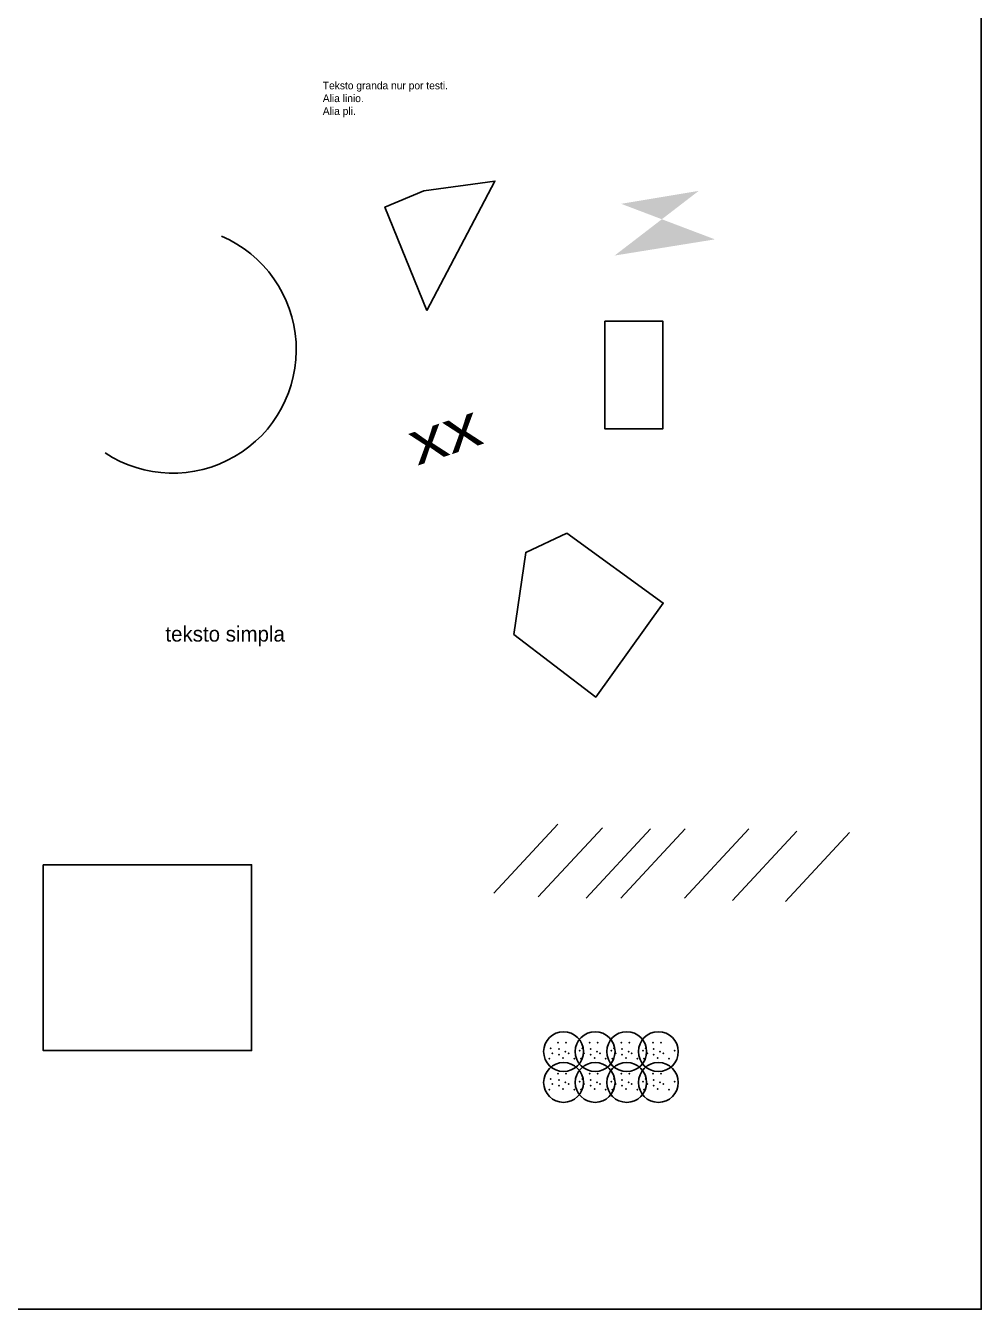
# Model space of a CAD drawing. Header units: millimetres. Extents: x -2750778 to 731427, y -1983468 to 1712338.
# Drawn here: x 4968 to 11212, y -3065 to 5320 of the extents above; entities that cross this region are included whole.
import ezdxf
from ezdxf.enums import TextEntityAlignment as Align

# ---------------------------------------------------------------- set-up
doc = ezdxf.new("R2010")
doc.units = ezdxf.units.MM
doc.layers.add('Tavolo 2', color=2, linetype='Continuous')
doc.layers.add('Tavolo 3', color=4, linetype='Continuous')

# ---------------------------------------------------------------- blocks, each defined once
blk = doc.blocks.new('CIRKLO_PUNKTOJ')
at = {"layer": 'Tavolo 3'}
blk.add_circle((0, 0), 130, dxfattribs=at)
for p in [(-83.8, 22.4), (-35.4, 58.2), (-30.1, 16.2), (11.9, 0.4), (17.2, 58.2), (106.5, 5.7), (-93.1, -46.8), (-72.1, -10.1), (-30.1, -20.6), (-3.8, -41.6), (32.9, -10.1), (69.7, -46.8)]:
    blk.add_point(p, dxfattribs=at)

msp = doc.modelspace()

# ---------------------------------------------------------------- linework, layer by layer
at = {"layer": 'Tavolo 2'}
msp.add_lwpolyline([(8752.364, 3390.766), (9130.411, 3390.766), (9130.411, 2685.642), (8752.364, 2685.642)], close=True, dxfattribs=at)
at = {"layer": 'Tavolo 3'}
for p, q in [((8445.647, 104.678), (8025.994, -346.896)), ((8735.804, 81.17), (8316.151, -370.404)), ((9049.488, 73.334), (8629.834, -378.24)), ((9276.908, 73.334), (8857.255, -378.24)), ((9692.538, 73.334), (9272.885, -378.24)), ((10006.222, 57.663), (9586.568, -393.911)), ((10351.273, 49.827), (9931.62, -401.747))]:
    msp.add_line(p, q, dxfattribs=at)
for points in [[(-3088.145, 5441.204), (11211.63, 5441.204), (11211.63, -3064.577), (-3088.145, -3064.577)], [(8503.411, 2005.485), (9133.759, 1548.847), (8692.515, 934.749), (8156.72, 1344.148), (8235.513, 1879.516)], [(5082.693, -160.817), (6444.578, -160.817), (6444.578, -1374.502), (5082.693, -1374.502)]]:
    msp.add_lwpolyline(points, close=True, dxfattribs=at)
msp.add_arc((5929.404, 3203.807), 806.601, 236.7056812, 66.7647623, dxfattribs=at)
msp.add_solid([(8858.216, 4156.523), (9365.54, 4241.03), (9471.233, 3924.128), (8815.939, 3818.494)], dxfattribs=at)

# ---------------------------------------------------------------- block references
for p in [(8482.031, -1381.341), (8688.507, -1381.341), (8894.984, -1381.341), (9101.461, -1381.341), (8482.031, -1582.968), (8688.507, -1582.968), (8894.984, -1582.968), (9101.461, -1582.968)]:
    msp.add_blockref('CIRKLO_PUNKTOJ', p, dxfattribs=at)

# ---------------------------------------------------------------- texts
msp.add_text('xx', height=280.7367, rotation=18.4254565, dxfattribs=at).set_placement((7526.492, 2445.251), (7970.4, 2593.139), align=Align.ALIGNED)
msp.add_text('teksto simpla', height=100, dxfattribs=at).set_placement((5881.253, 1296.905))
at = {"layer": 'Tavolo 3', "insert": (6909.324, 4954.118), "char_height": 50, "width": 1465.76528, "attachment_point": 1}
msp.add_mtext('Teksto granda nur por testi.\\PAlia linio.\\PAlia pli.', dxfattribs=at)

# ---------------------------------------------------------------- meshes
at = {"layer": 'Tavolo 3'}
mesh = msp.add_polyface(dxfattribs=at)
corners = [(7589.907, 3459.338), (7780.154, 3881.875), (8033.816, 4304.411), (7568.769, 4241.03), (7315.107, 4135.396), (8160.646, 4219.904)]
mesh.append_faces([[corners[k] for k in face] for face in [(1,), (2, 3), (0, 4, 3, 2)]])

doc.saveas('drawing.dxf')
